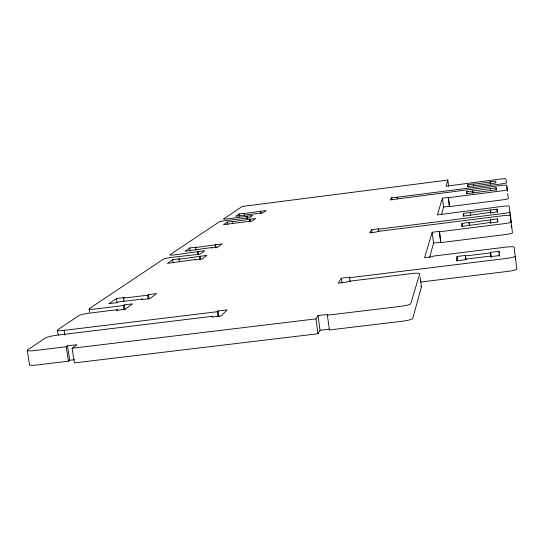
<?xml version="1.0" encoding="UTF-8"?>
<svg xmlns="http://www.w3.org/2000/svg" width="544" height="544" viewBox="0 0 544 544"><rect width="100%" height="100%" fill="white"/><g stroke="black" fill="none" stroke-linecap="round" stroke-linejoin="round"><path stroke-width="0.82" d="M465.78 259.291L465.412 255.435L457.048 256.469L456.389 260.868L464.916 259.814L464.984 259.257L490.572 256.102L490.572 256.652L499.14 255.598L498.95 251.294L490.552 252.334L491.082 257.013M469.064 222.85L469.112 222.469L462.033 223.36L461.564 226.494L490.396 222.489L490.396 222.877L497.617 221.972L497.481 218.906L469.064 222.85L469.377 225.284M497.039 209.168L497.162 211.902L490.341 212.765L490.341 212.418L463.114 216.192L463.536 213.398L497.039 209.168L497.461 212.486M472.634 191.06L466.82 191.542L466.5 193.671L496.169 189.89L496.074 187.809L472.634 191.06L472.838 192.644M473.613 185.878L473.43 183.974L467.854 184.688L467.561 186.633L495.856 183.008L495.768 181.118L490.178 181.832L490.389 183.736M511.095 225.767A7.092 0.782 -7.2 0 1 511.625 225.991L512.448 232.832A7.358 0.843 -7.1 0 1 505.213 234.586L440.728 242.61L439.43 231.377L432.174 232.288L424.551 257.706L432.772 256.686L432.908 256.156L505.696 247.153A8.384 1.027 -7.1 0 1 514.1 247.146L515.59 259.44M507.341 193.766A5.862 0.53 -7.3 0 1 507.77 193.909L508.327 198.553A6.038 0.564 -7.2 0 1 502.377 199.879L449.446 206.591L448.372 197.404L442.408 198.166L437.383 214.914L502.472 206.36A6.718 0.66 -7.2 0 1 509.191 206.176L510.204 214.513M440.728 242.61L439.43 231.377M449.446 206.591L448.372 197.404M420.179 277.025L421.471 286.844L412.746 318.362A10.023 1.584 -7.5 0 1 402.295 321.218L329.419 329.95L327.379 315.2L327.862 314.384L317.995 315.574L315.928 318.879L317.995 333.751L74.378 362.889L72.114 348.282L77.01 344.685L67.463 345.834L66.218 346.732L34.388 350.574A9.962 1.401 -9.3 0 1 27.574 349.914L45.472 337.953A9.561 1.299 -9.2 0 1 57.011 335.199L212.752 316.268L211.97 317.043L221.258 315.914L227.181 309.849L218.096 310.95L217.348 311.698L64.124 330.364A9.289 1.231 -9.1 0 1 57.569 329.875L79.009 315.547A8.806 1.115 -8.9 0 1 89.522 313.106L117.586 309.658L116.627 310.352L125.086 309.318L132.484 303.872L124.195 304.892L123.264 305.565L95.615 308.965A8.575 1.061 -8.9 0 1 89.366 308.625L163.431 259.134A6.943 0.707 -8.4 0 1 171.482 257.4L200.056 254.17L204.741 250.723L175.345 254.776A6.8 0.68 -8.4 0 1 170.007 254.748L219.055 221.972A5.746 0.49 -8.1 0 1 225.563 220.646L249.438 217.845L252.674 215.472L228.228 218.838A5.644 0.469 -8.1 0 1 223.591 218.946L242.25 206.475L447.834 180.064L448.644 186.361M429.638 257.346L433.588 243.08L432.174 232.288M441.538 214.35L443.557 207.053L442.408 198.166M447.834 180.064L445.978 186.252L500.317 179.064A5.603 0.462 -7.3 0 1 505.913 178.806L506.389 182.798A5.766 0.49 -7.3 0 1 500.711 184.022L397.168 197.248L397.372 198.791M329.419 329.95L329.718 329.412M317.995 333.751L320.042 330.269L317.995 315.574M350.091 281.724L349.547 277.739L349.908 277.127L341.374 278.181L338.266 283.159L346.97 282.084L347.344 281.459L411.346 273.598A8.894 1.176 -7.5 0 1 419.744 273.748L410.788 303.606A10.03 1.496 -7.5 0 1 400.316 306.394L327.379 315.2M378.556 231.588L378.468 228.854L371.674 229.711L369.716 232.846L376.625 231.975L376.856 231.581L503.207 215.689A7.099 0.741 -7.2 0 1 510.313 215.54L511.768 227.419M397.168 197.248L391.68 197.703L390.334 199.859L500.827 185.504A5.862 0.503 -7.3 0 1 506.682 185.259L507.212 189.645A6.045 0.537 -7.3 0 1 501.255 190.944L448.297 197.683M29.641 364.426A9.955 1.482 -9.4 0 0 36.666 365.01L68.469 361.202L69.707 360.264L74.474 359.693M123.515 298.173L147.628 295.202L148.464 294.576L156.502 293.583L149.831 298.636L141.637 299.649L142.508 299.003L118.041 302.015L117.116 302.668L108.956 303.674L116.409 298.534L124.413 297.548L123.515 298.173L124.005 301.41M178.928 259.277L206.904 255.394L202.116 259.019L195.16 259.896L195.779 259.434L167.402 263.378L172.754 259.678L179.574 258.828L178.928 259.277L179.282 261.664M195.663 247.534L222.122 243.862L217.845 247.105L211.262 247.935L211.82 247.52L184.994 251.246L189.781 247.942L196.241 247.126L195.663 247.534L196.017 249.975M232.478 221.687L255.619 218.484L252.348 220.959L223.598 224.624L227.256 222.102L232.92 221.381L232.478 221.687L232.703 223.244M244.045 213.568L266.138 210.508L263.16 212.772L235.702 216.281L239.034 213.982L244.446 213.289L244.045 213.568L244.276 215.206M473.402 184.219L490.178 182.07M443.557 207.053L449.521 206.292M378.243 229.235L503.037 213.527A6.95 0.707 -7.2 0 0 509.884 211.949M439.321 231.792L503.846 223.713A7.358 0.796 -7.2 0 0 511.088 222M433.588 243.08L440.837 242.175M465.351 255.972L490.552 252.865M349.547 277.739L506.586 258.427A8.752 1.122 -7.1 0 0 515.188 256.231M420.369 282.064L508.212 271.334A8.745 1.19 -7 0 0 516.8 269.083L515.256 256.387M72.114 348.282L315.928 318.879M320.042 330.269L329.276 329.161M57.331 330.378L58.296 335.036M27.248 350.499L29.526 364.874M67.463 345.834L69.707 360.264M64.124 330.364L64.865 335.138M66.218 346.732L68.469 361.202M89.202 309.053L89.685 312.174M124.195 304.892L124.95 309.903M123.264 305.565L123.896 309.754M116.409 298.534L117.021 302.566M148.464 294.576L149.07 298.615M147.628 295.202L148.233 299.248M189.781 247.942L190.257 251.192M172.754 259.678L173.223 262.847M215.648 244.678L216.118 247.935M215.104 245.079L215.458 247.527M218.096 310.95L218.912 316.567M217.348 311.698L218.049 316.526M200.063 256.251L200.525 259.427M199.458 256.7L199.92 259.882M198.098 251.559L198.587 254.905M197.506 251.988L197.873 254.497M239.034 213.982L239.387 216.43M227.256 222.102L227.589 224.434M260.712 211.208L261.059 213.656M260.331 211.487L260.562 213.126M249.934 219.212L250.267 221.544M249.519 219.518L249.852 221.857M247.126 216.179L247.486 218.688M246.718 216.471L246.956 218.144M341.374 278.181L342.026 282.948M371.674 229.711L372.096 232.832M391.68 197.703L391.986 200.008M378.468 228.854L378.787 231.2M457.048 256.469L457.586 260.603M472.661 190.794L472.967 193.168M467.854 184.688L468.173 187.184M470.22 212.548L470.506 215.383M466.82 191.542L467.126 193.909M469.112 222.469L469.526 225.706M463.536 213.398L463.855 215.88M462.033 223.36L462.448 226.59M465.412 255.435L465.943 259.57M496.074 187.809L496.373 190.182M497.481 218.906L497.889 222.149M490.178 181.832L490.491 184.328M498.95 251.294L499.161 252.953M499.365 254.612L499.576 256.272M490.212 188.557L490.511 190.93M490.328 210.011L490.749 213.336M490.328 210.351L490.647 212.847M490.375 219.796L490.79 223.428M490.552 252.334L491.184 257.305M510.122 213.595L511.17 222.183A6.943 0.748 -7.2 0 1 511.068 222.34M420.655 286.368A8.888 1.244 -7.5 0 1 421.471 286.844M515.481 259.284A8.378 1.088 -7 0 1 515.644 259.468M509.932 215.873A6.712 0.7 -7.2 0 1 510.428 216.07M506.716 186.966A5.596 0.49 -7.3 0 1 506.947 187.075L507.457 191.304A5.76 0.517 -7.3 0 1 507.253 191.474"/></g></svg>
